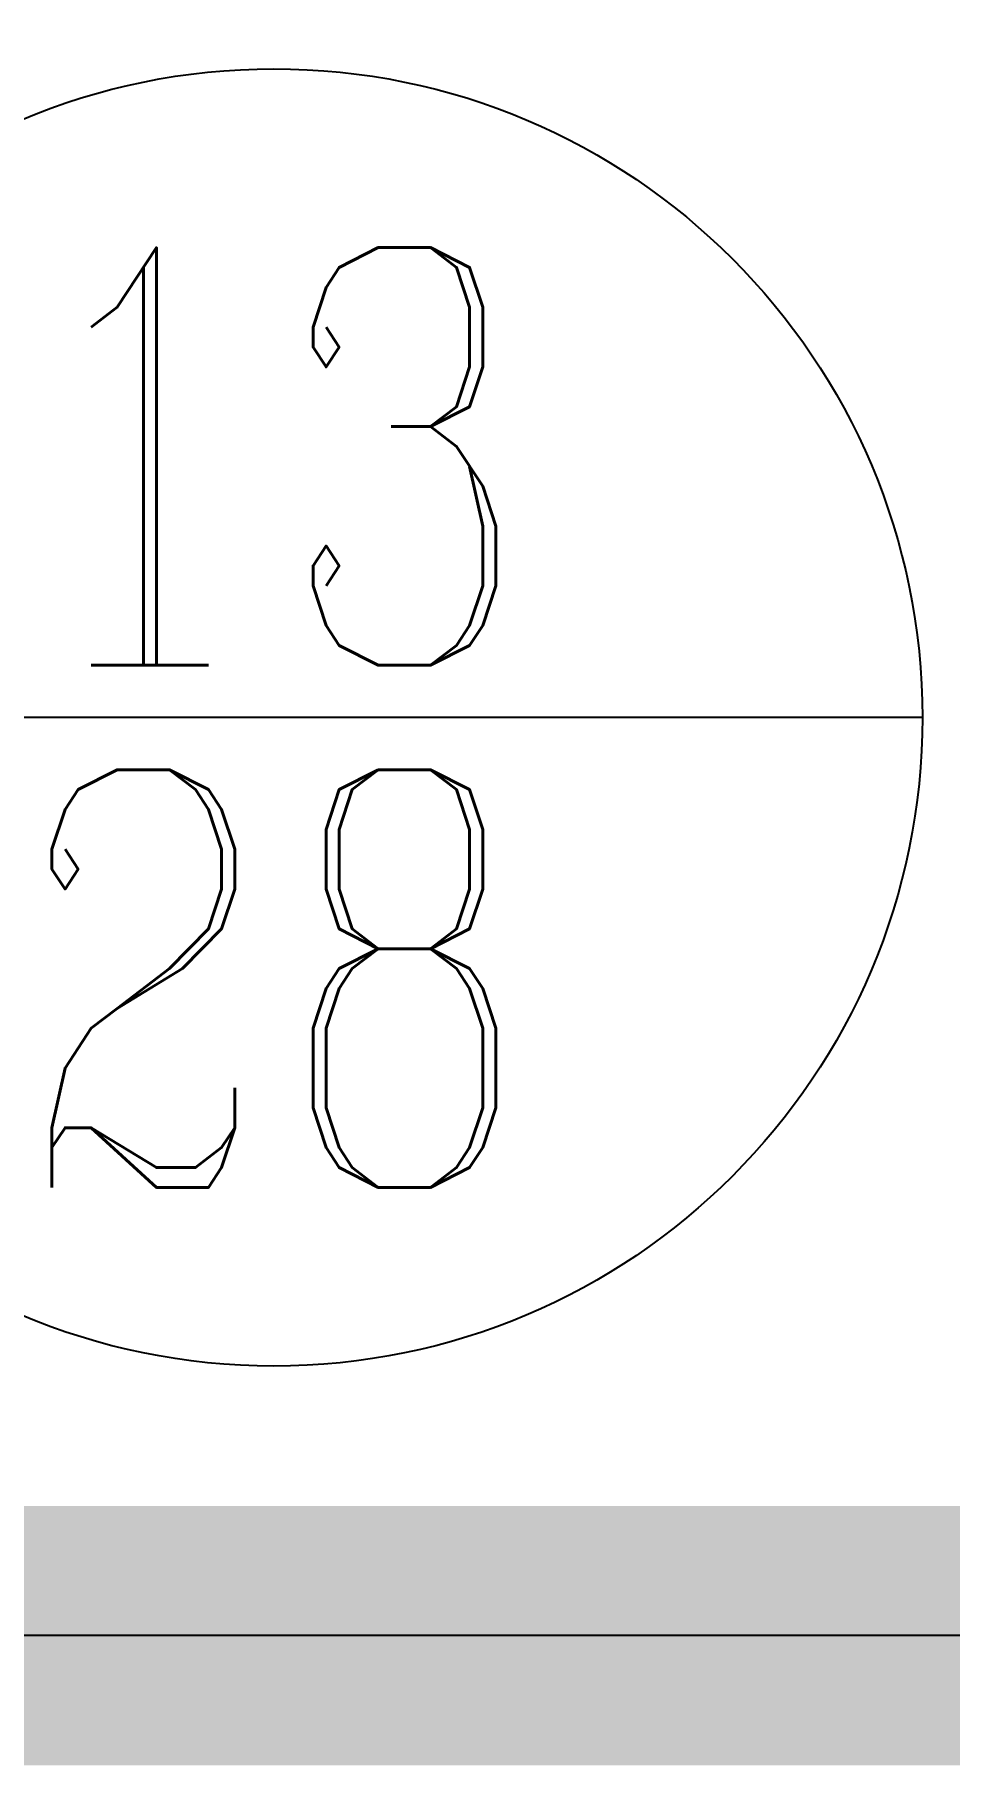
# Model space of a CAD drawing. Extents: x 718358 to 1668613, y -348838 to -159582.
# Drawn here: x 846950 to 847126.3, y -201159.6 to -200826 of the extents above; entities that cross this region are included whole.
import ezdxf
from ezdxf.enums import TextEntityAlignment as Align

# ---------------------------------------------------------------- set-up
doc = ezdxf.new("R2010")
doc.units = 0
doc.header["$LTSCALE"] = 1000
for name, color, linetype in [('PUB_DIM', 73, 'Continuous'), ('PUB_TEXT', 10, 'Continuous'), ('建-图例填充', 251, 'Continuous'), ('建-图框', 4, 'Continuous'), ('建-符号说明', 7, 'Continuous')]:
    doc.layers.add(name, color=color, linetype=linetype)
doc.styles.add('_TCH_LABEL', font='COMPLEX', dxfattribs={"bigfont": 'GBCBIG'})

# ---------------------------------------------------------------- blocks, each defined once
blk = doc.blocks.new('gffdfd')
at = {"layer": 'PUB_DIM'}
blk.add_line((880449.91, -201327.12), (880199.91, -201327.12), dxfattribs=at)
blk.add_circle((880324.91, -201327.12), 125, dxfattribs=at)
at = {"layer": '建-符号说明'}
blk.add_lwpolyline([(878336.92, -199454.55), (884078.18, -199454.55), (884078.18, -201504.06), (878336.92, -201504.06)], close=True, dxfattribs=at)
at = {"layer": 'PUB_TEXT', "style": '_TCH_LABEL'}
for s, width, p, p2 in [('13', 0.905172, (880274.59, -201317.06), (880375.22, -201317.06)), ('28', 0.772059, (880274.59, -201417.68), (880375.22, -201417.68))]:
    blk.add_text(s, height=80.498, dxfattribs=dict(at, width=width)).set_placement(p, p2, align=Align.FIT)

msp = doc.modelspace()

# ---------------------------------------------------------------- linework, layer by layer
at = {"layer": '建-图框', "const_width": 50}
msp.add_lwpolyline([(845008.15, -160834.55), (845008.15, -201134.55), (873708.15, -201134.55), (873708.15, -160834.55)], close=True, dxfattribs=at)

# ---------------------------------------------------------------- block references
at = {"layer": '建-图例填充'}
msp.add_blockref('gffdfd', (-33328.78, 369.51), dxfattribs=at)

doc.saveas('drawing.dxf')
